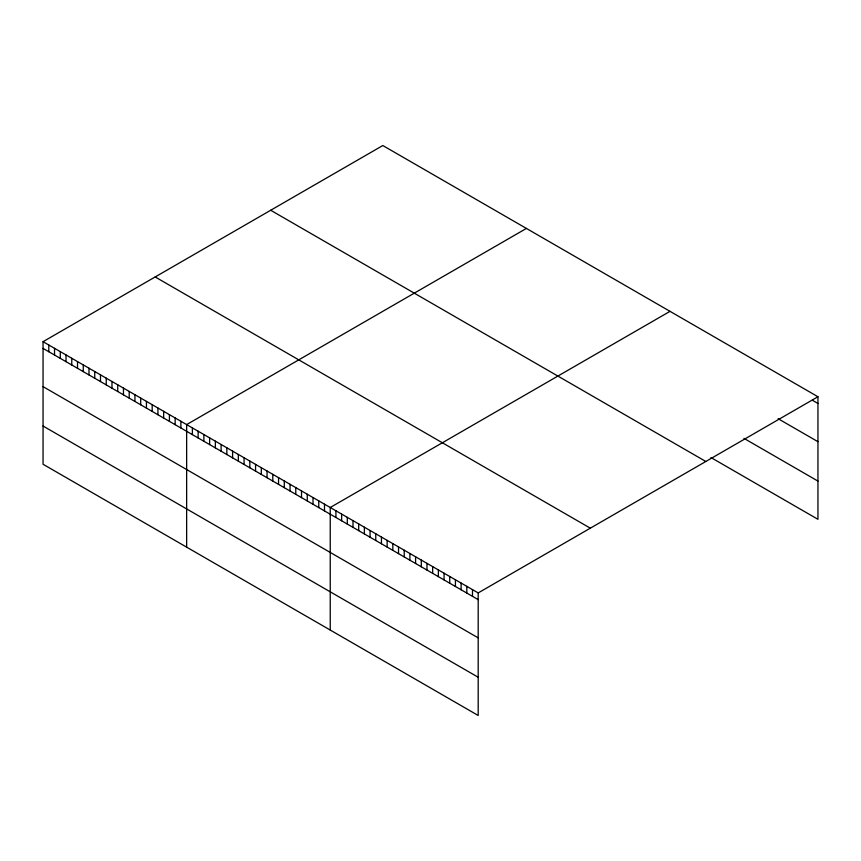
<?xml version="1.0" encoding="UTF-8"?>
<svg xmlns="http://www.w3.org/2000/svg" width="861" height="861" viewBox="0 0 861 861"><rect width="100%" height="100%" fill="white"/><g stroke="black" fill="none" stroke-linecap="round" stroke-linejoin="round"><path stroke-width="1.29" d="M43.05 341.688L478.189 592.917L478.189 715.469L43.05 464.251L43.05 341.688L382.811 145.531L817.95 396.749L817.95 519.312L710.971 457.546M526.405 228.434L186.643 424.591L186.643 547.155M670.009 311.338L330.237 507.495L330.237 630.058M478.189 592.917L817.95 396.749M812.257 400.182L817.95 403.465M778.118 418.704L817.95 441.693M743.979 438.378L817.95 481.084M270.688 210.256L705.826 461.485M155.174 276.951L590.312 528.18M43.05 348.404L478.189 599.633M43.05 386.632L478.189 637.861M43.05 426.023L478.189 677.241M472.495 589.624L472.495 596.339M466.802 586.341L466.802 593.057M461.119 583.058L461.119 589.774M455.426 579.776L455.426 586.492M449.733 576.483L449.733 583.198M444.05 573.2L444.05 579.916M438.357 569.917L438.357 576.633M432.663 566.635L432.663 573.351M426.97 563.342L426.97 570.057M421.287 560.059L421.287 566.775M415.594 556.776L415.594 563.492M409.901 553.494L409.901 560.21M404.218 550.201L404.218 556.916M398.525 546.918L398.525 553.634M392.831 543.635L392.831 550.351M387.138 540.353L387.138 547.069M381.455 537.06L381.455 543.775M375.762 533.777L375.762 540.493M370.069 530.494L370.069 537.21M364.386 527.212L364.386 533.928M358.693 523.918L358.693 530.634M352.999 520.636L352.999 527.352M347.306 517.353L347.306 524.069M341.623 514.071L341.623 520.787M335.93 510.777L335.93 517.493M324.5 504.18L324.5 510.896M318.753 500.865L318.753 507.581M313.006 497.55L313.006 504.266M307.269 494.236L307.269 500.951M301.522 490.91L301.522 497.626M295.775 487.595L295.775 494.311M290.039 484.28L290.039 490.996M284.291 480.965L284.291 487.681M278.544 477.651L278.544 484.366M272.797 474.336L272.797 481.051M267.061 471.021L267.061 477.737M261.313 467.706L261.313 474.422M255.566 464.391L255.566 471.107M249.83 461.065L249.83 467.781M244.083 457.751L244.083 464.466M238.336 454.436L238.336 461.152M232.599 451.121L232.599 457.837M226.852 447.806L226.852 454.522M221.105 444.491L221.105 451.207M215.368 441.176L215.368 447.892M209.621 437.862L209.621 444.577M203.874 434.536L203.874 441.252M198.138 431.221L198.138 437.937M192.39 427.906L192.39 434.622M180.896 421.277L180.896 427.992M175.16 417.962L175.16 424.677M169.413 414.647L169.413 421.363M163.665 411.332L163.665 418.048M157.929 408.006L157.929 414.722M152.182 404.692L152.182 411.407M146.435 401.377L146.435 408.092M140.698 398.062L140.698 404.778M134.951 394.747L134.951 401.463M129.204 391.432L129.204 398.148M123.467 388.117L123.467 394.833M117.72 384.802L117.72 391.518M111.973 381.477L111.973 388.193M106.237 378.162L106.237 384.878M100.489 374.847L100.489 381.563M94.742 371.532L94.742 378.248M88.995 368.217L88.995 374.933M83.259 364.903L83.259 371.618M77.512 361.588L77.512 368.304M71.764 358.273L71.764 364.989M66.028 354.958L66.028 361.674M60.281 351.632L60.281 358.348M54.534 348.318L54.534 355.033M48.797 345.003L48.797 351.719"/></g></svg>
